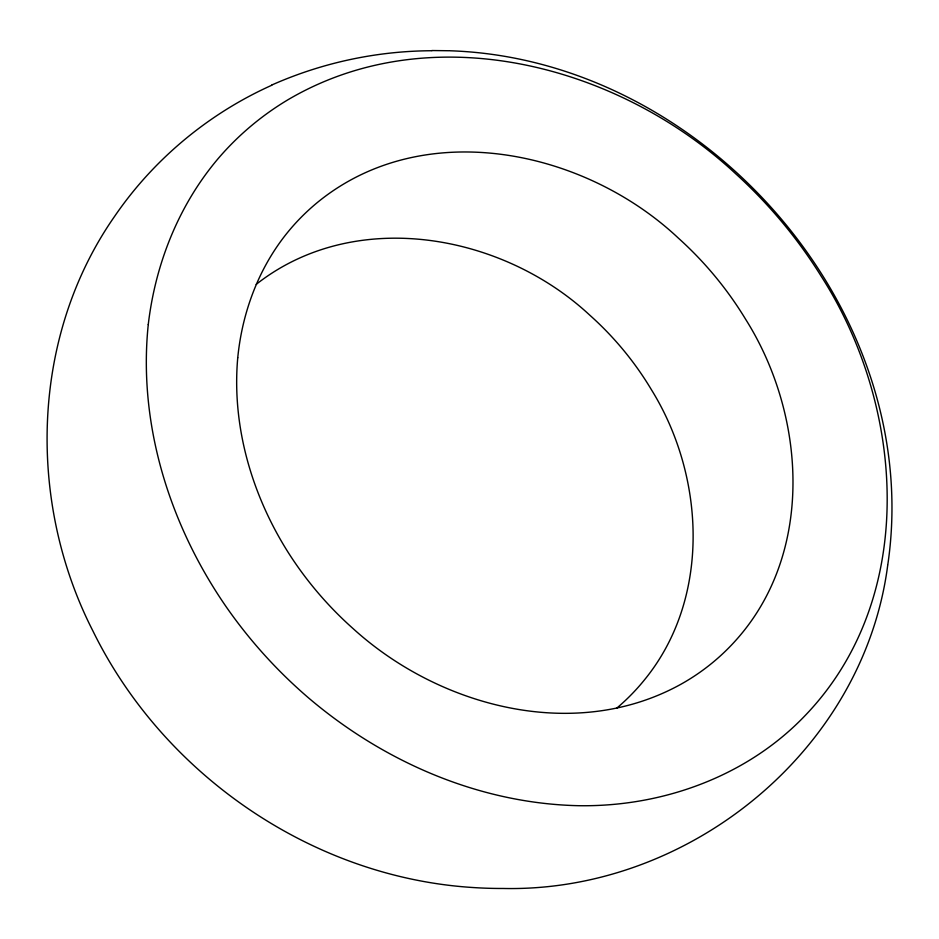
<?xml version="1.0" encoding="UTF-8"?>
<svg xmlns="http://www.w3.org/2000/svg" width="939" height="939" viewBox="0 0 939 939"><rect width="100%" height="100%" fill="white"/><g stroke="black" fill="none" stroke-linecap="round" stroke-linejoin="round"><path stroke-width="1.41" d="M887.789 564.773C925.338 310.363 704.05 58.946 449.781 50.765M887.707 565.325C863.516 750.918 688.346 892.566 503.022 888.47A417.996 406.951 -10.1 0 1 473.843 887.578C313.11 877.824 163.48 775.027 92.879 630.902C26.879 501.802 30.6 336.596 114.628 216.334C153.609 159.278 208.704 113.537 271.723 85.273M256.194 284.376C354.625 206.909 502.001 233.529 589.563 314.976A331.221 322.464 -10.1 0 1 651.42 389.72C705.166 476.413 711.199 598.307 644.447 679.895A208.47 202.965 -10.1 0 1 616.723 708.17M431.823 50.542L448.959 50.741M271.629 85.085A389.063 378.781 -10.1 0 1 431.823 50.729M237.743 357.782C231.675 425.754 251.652 494.313 287.733 551.698A373.722 363.851 -10.1 0 0 353.17 628.672C439.299 706.973 575.067 743.007 681.151 684.12A211.545 205.958 -10.1 0 0 735.437 640.774C814.982 552.766 805.991 414.768 745.46 319.002A373.358 363.499 -10.1 0 0 678.404 238.154C584.844 150.052 425.32 115.896 319.037 201.146A212.707 207.096 -10.1 0 0 283.449 237.673C257.11 272.31 241.957 314.612 237.743 357.782M148.268 324.518C137.927 424.205 169.666 524.936 226.123 606.7A500.51 487.282 -10.1 0 0 308.555 697.912C383.617 761.799 479.195 803.491 578.447 805.697C661.49 807.059 745.965 776.917 804.16 716.574C918.682 598.589 905.349 407.209 821.156 276.183A500.475 487.247 -10.1 0 0 735.976 174.02C619.423 65.296 431.858 15.071 288.097 99.675A280.256 272.85 -10.1 0 0 217.508 159.36C178.363 205.887 155.311 264.375 148.268 324.518"/></g></svg>
